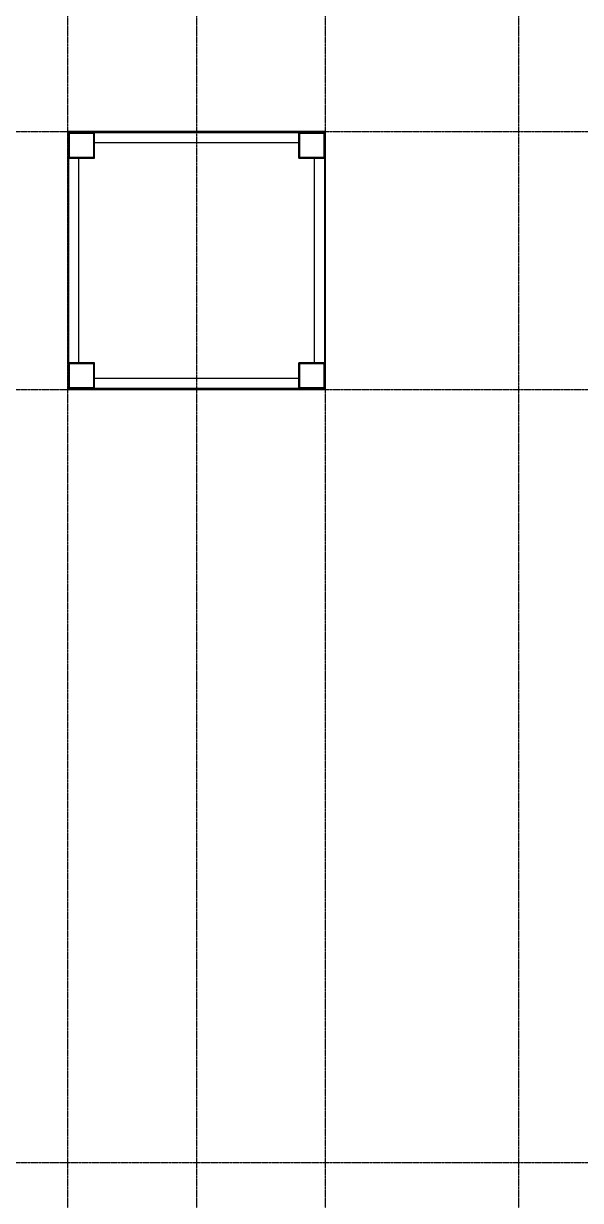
# Model space of a CAD drawing. Header units: millimetres. Extents: x -57554 to 16546, y 2142 to 98430.
# Drawn here: x -20768 to -18607, y 74146 to 78712 of the extents above; entities that cross this region are included whole.
import ezdxf

# ---------------------------------------------------------------- set-up
doc = ezdxf.new("R2010")
doc.units = ezdxf.units.MM
doc.linetypes.add('DXK_LINE_DOT3', pattern=[5.9187, 2.979, -0.9799, 0.9799, -0.9799])

msp = doc.modelspace()

# ---------------------------------------------------------------- linework, layer by layer
at = {"color": 1, "linetype": 'DXK_LINE_DOT3'}
for p, q in [((-20596.4, 71792.5), (-20596.4, 84292.5)), ((-20096.4, 71792.5), (-20096.4, 84292.5)), ((-19596.4, 71792.5), (-19596.4, 84292.5)), ((-18846.4, 71792.5), (-18846.4, 84292.5)), ((-32096.4, 78292.5), (-10096.4, 78292.5)), ((-32096.4, 77292.5), (-10096.4, 77292.5)), ((-32096.4, 74292.5), (-10096.4, 74292.5))]:
    msp.add_line(p, q, dxfattribs=at)
at = {"color": 2, "linetype": 'Continuous'}
for p, q in [((-20596.4, 78291), (-20596.4, 78294)), ((-20596.4, 78294), (-19596.4, 78294)), ((-19596.4, 78291), (-20596.4, 78291)), ((-20592.9, 78292.5), (-20595.9, 78292.5)), ((-20595.9, 78292.5), (-20595.9, 77292.5)), ((-20593.4, 78189.5), (-20593.4, 78289.5)), ((-20493.4, 78289.5), (-20593.4, 78289.5)), ((-20592.9, 77295.5), (-20592.9, 78292.5)), ((-20590.4, 78192.5), (-20590.4, 78286.5)), ((-20590.4, 78286.5), (-20496.4, 78286.5)), ((-20496.4, 78286.5), (-20496.4, 78192.5)), ((-20493.4, 78289.5), (-19699.4, 78289.5)), ((-20493.4, 78189.5), (-20493.4, 78289.5)), ((-19699.4, 78189.5), (-19699.4, 78289.5)), ((-19599.4, 78289.5), (-19699.4, 78289.5)), ((-19696.4, 78192.5), (-19696.4, 78286.5)), ((-19696.4, 78286.5), (-19602.4, 78286.5)), ((-19602.4, 78286.5), (-19602.4, 78192.5)), ((-19599.4, 78189.5), (-19599.4, 78289.5)), ((-19598.9, 78292.5), (-19598.9, 77295.5)), ((-19595.9, 78292.5), (-19598.9, 78292.5)), ((-19596.4, 78294), (-19596.4, 78291)), ((-19595.9, 77292.5), (-19595.9, 78292.5)), ((-20493.4, 78249.5), (-19699.4, 78249.5)), ((-20593.4, 78189.5), (-20493.4, 78189.5)), ((-20496.4, 78192.5), (-20590.4, 78192.5)), ((-20553.4, 77395.5), (-20553.4, 78189.5)), ((-19699.4, 78189.5), (-19599.4, 78189.5)), ((-19602.4, 78192.5), (-19696.4, 78192.5)), ((-19639.4, 77395.5), (-19639.4, 78189.5)), ((-19599.4, 77395.5), (-19599.4, 78189.5)), ((-20593.4, 77295.5), (-20593.4, 77395.5)), ((-20493.4, 77395.5), (-20593.4, 77395.5)), ((-20493.4, 77295.5), (-20493.4, 77395.5)), ((-19699.4, 77295.5), (-19699.4, 77395.5)), ((-19599.4, 77395.5), (-19699.4, 77395.5)), ((-19599.4, 77295.5), (-19599.4, 77395.5)), ((-20590.4, 77298.5), (-20590.4, 77392.5)), ((-20590.4, 77392.5), (-20496.4, 77392.5)), ((-20496.4, 77392.5), (-20496.4, 77298.5)), ((-19696.4, 77298.5), (-19696.4, 77392.5)), ((-19696.4, 77392.5), (-19602.4, 77392.5)), ((-19602.4, 77392.5), (-19602.4, 77298.5)), ((-20493.4, 77335.5), (-19699.4, 77335.5)), ((-20595.9, 77292.5), (-19595.9, 77292.5)), ((-20593.4, 77295.5), (-20493.4, 77295.5)), ((-19598.9, 77295.5), (-20592.9, 77295.5)), ((-20496.4, 77298.5), (-20590.4, 77298.5)), ((-19699.4, 77295.5), (-19599.4, 77295.5)), ((-19602.4, 77298.5), (-19696.4, 77298.5))]:
    msp.add_line(p, q, dxfattribs=at)

doc.saveas('drawing.dxf')
